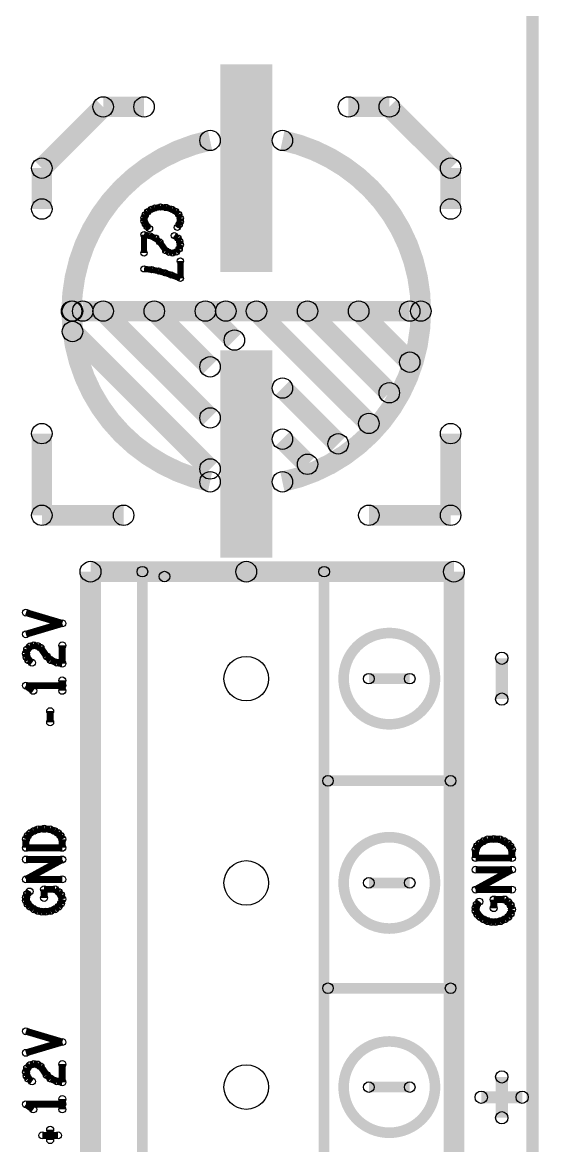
# Model space of a CAD drawing. Extents: x -18 to 115, y -16 to 67.
# Drawn here: x 72.53 to 85.15, y 21.57 to 49.07 of the extents above; entities that cross this region are included whole.
import ezdxf

# ---------------------------------------------------------------- set-up
doc = ezdxf.new("R2010")
doc.units = 0
doc.layers.get('0').update_dxf_attribs({"linetype": 'CONTINUOUS'})
for name, color, linetype in [('BOARD_ART', 7, 'CONTINUOUS'), ('IVSTD1-2-1-2_DRL', 4, 'CONTINUOUS'), ('PASTETOP_ART', 5, 'CONTINUOUS'), ('SILK_TOP_ART', 14, 'CONTINUOUS')]:
    doc.layers.add(name, color=color, linetype=linetype)

# ---------------------------------------------------------------- blocks, each defined once
blk = doc.blocks.new('RECTANGLE_44')
blk.add_solid([(0.635, 2.54), (0.635, -2.54), (-0.635, 2.54), (-0.635, -2.54)])
blk = doc.blocks.new('ROUND_48')
blk.add_circle((0, 0), 0.15)
blk = doc.blocks.new('ROUND_53')
blk.add_circle((0, 0), 0.25)
blk = doc.blocks.new('ROUND_27')
blk.add_circle((0, 0), 0.085)
blk = doc.blocks.new('ROUND_54')
blk.add_circle((0, 0), 0.13)
blk = doc.blocks.new('ROUND_51')
blk.add_circle((0, 0), 0.0762)
blk = doc.blocks.new('ROUND_28')
blk.add_circle((0, 0), 0.254)
blk = doc.blocks.new('ROUND_69')
blk.add_circle((0, 0), 0.546)

msp = doc.modelspace()

# ---------------------------------------------------------------- linework, layer by layer
at = {"layer": 'BOARD_ART', "const_width": 0.3}
msp.add_lwpolyline([(85, 2), (85, 52.5)], dxfattribs=at)
at = {"layer": 'SILK_TOP_ART'}
for points, const_width in [([(73, 45.5), (74.5, 47)], 0.5), ([(74.5, 47), (75.5, 47)], 0.5), ([(81.5, 47), (80.5, 47)], 0.5), ([(83, 45.5), (81.5, 47)], 0.5), ([(73, 44.5), (73, 45.5)], 0.5), ([(83, 44.5), (83, 45.5)], 0.5), ([(75.6778, 44.4942), (75.5889, 44.4307)], 0.1524), ([(75.7667, 44.5259), (75.6778, 44.4942)], 0.1524), ([(75.9, 44.5471), (75.7667, 44.5259)], 0.1524), ([(76.0334, 44.5365), (75.9, 44.5471)], 0.1524), ([(76.1816, 44.4942), (76.0334, 44.5365)], 0.1524), ([(76.2705, 44.4412), (76.1816, 44.4942)], 0.1524), ([(75.5296, 44.3566), (75.5, 44.2825)], 0.1524), ([(75.5, 44.2825), (75.5, 44.2084)], 0.1524), ([(75.5, 44.2084), (75.5296, 44.1343)], 0.1524), ([(75.5889, 44.4307), (75.5296, 44.3566)], 0.1524), ([(76.3445, 44.3672), (76.2705, 44.4412)], 0.1524), ([(76.389, 44.2719), (76.3445, 44.3672)], 0.1524), ([(76.389, 44.1872), (76.389, 44.2719)], 0.1524), ([(75.5296, 44.1343), (75.5741, 44.0708)], 0.1524), ([(75.5741, 44.0708), (75.6333, 44.0179)], 0.1524), ([(76.3149, 44.0497), (76.3594, 44.1132)], 0.1524), ([(76.3594, 44.1132), (76.389, 44.1872)], 0.1524), ([(75.6333, 43.8486), (75.5, 43.8698)], 0.1524), ([(75.5, 43.8698), (75.5, 43.4252)], 0.1524), ([(75.7815, 43.7851), (75.6333, 43.8486)], 0.1524), ([(75.8852, 43.6898), (75.7815, 43.7851)], 0.1524), ([(76.0334, 43.4782), (75.8852, 43.6898)], 0.1524), ([(76.2408, 43.8486), (76.3297, 43.7851)], 0.1524), ([(76.3297, 43.7851), (76.3742, 43.711)], 0.1524), ([(76.3742, 43.711), (76.389, 43.6263)], 0.1524), ([(76.1075, 43.4358), (76.0334, 43.4782)], 0.1524), ([(76.1964, 43.4252), (76.1075, 43.4358)], 0.1524), ([(76.2853, 43.4464), (76.1964, 43.4252)], 0.1524), ([(76.3594, 43.5205), (76.2853, 43.4464)], 0.1524), ([(76.389, 43.6263), (76.3594, 43.5205)], 0.1524), ([(76.389, 42.8008), (76.389, 43.2242)], 0.1524), ([(75.5, 43.0337), (75.6926, 43.0125)], 0.1524), ([(75.6926, 43.0125), (75.8556, 42.9807)], 0.1524), ([(75.8556, 42.9807), (76.0038, 42.9384)], 0.1524), ([(76.0038, 42.9384), (76.1667, 42.8855)], 0.1524), ([(76.1667, 42.8855), (76.389, 42.8008)], 0.1524), ([(73.75, 42), (73.75, 41.5)], 0.5), ([(82, 42), (74, 42)], 0.5), ([(74.5, 42), (77.1151, 39.3849)], 0.5), ([(75.75, 42), (77.1151, 40.6349)], 0.5), ([(77.5, 42), (77, 42)], 0.5), ([(77, 42), (77.7101, 41.2899)], 0.5), ([(78.25, 42), (81, 39.25)], 0.5), ([(79.5, 42), (81.5, 40)], 0.5), ([(80.75, 42), (82, 40.75)], 0.5), ([(73.75, 41.5), (77.1151, 38.1349)], 0.5), ([(78.8849, 40.1151), (80.25, 38.75)], 0.5), ([(73, 39), (73, 37)], 0.5), ([(78.8849, 38.8651), (79.5, 38.25)], 0.5), ([(83, 39), (83, 37)], 0.5), ([(73, 37), (75, 37)], 0.5), ([(83, 37), (81, 37)], 0.5), ([(78, 35.62), (74.19, 35.62)], 0.508), ([(74.19, 35.62), (74.19, 20.38)], 0.508), ([(75.46, 35.62), (75.46, 20.38)], 0.2601), ([(76, 35.5001), (79.905, 35.62)], 0.2601), ([(83.08, 35.62), (78, 35.62)], 0.508), ([(79.905, 35.62), (79.905, 20.38)], 0.2601), ([(83.08, 20.38), (83.08, 35.62)], 0.508), ([(73.5, 34.3535), (72.611, 34.6181)], 0.17), ([(72.611, 34.0889), (73.5, 34.3535)], 0.17), ([(72.6406, 33.7185), (72.7147, 33.7926)], 0.17), ([(72.7147, 33.7926), (72.8036, 33.8138)], 0.17), ([(72.8036, 33.8138), (72.8925, 33.8032)], 0.17), ([(72.8925, 33.8032), (72.9666, 33.7608)], 0.17), ([(72.9666, 33.7608), (73.1148, 33.5492)], 0.17), ([(73.5, 33.3692), (73.5, 33.8138)], 0.17), ([(72.611, 33.6127), (72.6406, 33.7185)], 0.17), ([(72.6258, 33.528), (72.611, 33.6127)], 0.17), ([(72.6703, 33.4539), (72.6258, 33.528)], 0.17), ([(73.1148, 33.5492), (73.2185, 33.4539)], 0.17), ([(84.25, 33.5), (84.25, 32.5)], 0.3), ([(72.7592, 33.3904), (72.6703, 33.4539)], 0.17), ([(73.2185, 33.4539), (73.3667, 33.3904)], 0.17), ([(73.3667, 33.3904), (73.5, 33.3692)], 0.17), ([(73.5, 32.7025), (73.5, 32.9565)], 0.17), ([(82, 33), (81, 33)], 0.2601), ([(73.5, 32.8295), (72.611, 32.8295)], 0.17), ([(72.611, 32.8295), (72.7888, 32.7025)], 0.17), ([(73.2037, 31.9299), (73.2037, 32.2051)], 0.17), ([(83, 30.4999), (80, 30.4999)], 0.2601), ([(72.611, 29.0703), (72.6555, 29.155)], 0.17), ([(72.611, 28.8587), (72.611, 29.0703)], 0.17), ([(72.6555, 29.155), (72.7147, 29.2185)], 0.17), ([(72.7147, 29.2185), (72.8036, 29.2714)], 0.17), ([(72.8036, 29.2714), (72.9074, 29.3138)], 0.17), ([(72.9074, 29.3138), (73.0555, 29.3243)], 0.17), ([(73.0555, 29.3243), (73.2037, 29.3138)], 0.17), ([(73.2037, 29.3138), (73.3074, 29.2714)], 0.17), ([(73.3074, 29.2714), (73.3963, 29.2185)], 0.17), ([(73.3963, 29.2185), (73.4556, 29.155)], 0.17), ([(73.4556, 29.155), (73.5, 29.0703)], 0.17), ([(73.5, 29.0703), (73.5, 28.8587)], 0.17), ([(83.8036, 29.0214), (83.9074, 29.0638)], 0.17), ([(83.9074, 29.0638), (84.0555, 29.0743)], 0.17), ([(84.0555, 29.0743), (84.2037, 29.0638)], 0.17), ([(84.2037, 29.0638), (84.3074, 29.0214)], 0.17), ([(73.5, 28.8587), (72.611, 28.8587)], 0.17), ([(83.611, 28.8203), (83.6555, 28.905)], 0.17), ([(83.611, 28.6087), (83.611, 28.8203)], 0.17), ([(83.6555, 28.905), (83.7147, 28.9685)], 0.17), ([(83.7147, 28.9685), (83.8036, 29.0214)], 0.17), ([(84.3074, 29.0214), (84.3963, 28.9685)], 0.17), ([(84.3963, 28.9685), (84.4556, 28.905)], 0.17), ([(84.4556, 28.905), (84.5, 28.8203)], 0.17), ([(84.5, 28.8203), (84.5, 28.6087)], 0.17), ([(72.611, 28.0861), (73.5, 28.5729)], 0.17), ([(73.5, 28.5729), (72.611, 28.5729)], 0.17), ([(84.5, 28.6087), (83.611, 28.6087)], 0.17), ([(83.611, 27.8361), (84.5, 28.3229)], 0.17), ([(84.5, 28.3229), (83.611, 28.3229)], 0.17), ([(73.5, 28.0861), (72.611, 28.0861)], 0.17), ([(82, 28), (81, 28)], 0.2601), ([(72.611, 27.6416), (72.6406, 27.7262)], 0.17), ([(72.6406, 27.7262), (72.6999, 27.7898)], 0.17), ([(73.0555, 27.631), (73.0555, 27.8427)], 0.17), ([(73.0555, 27.8427), (73.3222, 27.8427)], 0.17), ([(73.3222, 27.8427), (73.4111, 27.7792)], 0.17), ([(73.4111, 27.7792), (73.4704, 27.7051)], 0.17), ([(73.4704, 27.7051), (73.5, 27.5993)], 0.17), ([(84.5, 27.8361), (83.611, 27.8361)], 0.17), ([(72.611, 27.5675), (72.611, 27.6416)], 0.17), ([(72.6555, 27.4828), (72.611, 27.5675)], 0.17), ([(72.7147, 27.4193), (72.6555, 27.4828)], 0.17), ([(72.8036, 27.3558), (72.7147, 27.4193)], 0.17), ([(73.4111, 27.4193), (73.3222, 27.3558)], 0.17), ([(73.4704, 27.4934), (73.4111, 27.4193)], 0.17), ([(73.5, 27.5993), (73.4704, 27.4934)], 0.17), ([(83.611, 27.3916), (83.6406, 27.4762)], 0.17), ([(83.6406, 27.4762), (83.6999, 27.5398)], 0.17), ([(84.0555, 27.381), (84.0555, 27.5927)], 0.17), ([(84.0555, 27.5927), (84.3222, 27.5927)], 0.17), ([(84.3222, 27.5927), (84.4111, 27.5292)], 0.17), ([(84.4111, 27.5292), (84.4704, 27.4551)], 0.17), ([(84.4704, 27.4551), (84.5, 27.3493)], 0.17), ([(72.9074, 27.3135), (72.8036, 27.3558)], 0.17), ([(72.9962, 27.2923), (72.9074, 27.3135)], 0.17), ([(73.1, 27.2923), (72.9962, 27.2923)], 0.17), ([(73.2185, 27.3135), (73.1, 27.2923)], 0.17), ([(73.3222, 27.3558), (73.2185, 27.3135)], 0.17), ([(83.611, 27.3175), (83.611, 27.3916)], 0.17), ([(83.6555, 27.2328), (83.611, 27.3175)], 0.17), ([(83.7147, 27.1693), (83.6555, 27.2328)], 0.17), ([(83.8036, 27.1058), (83.7147, 27.1693)], 0.17), ([(84.4111, 27.1693), (84.3222, 27.1058)], 0.17), ([(84.4704, 27.2434), (84.4111, 27.1693)], 0.17), ([(84.5, 27.3493), (84.4704, 27.2434)], 0.17), ([(83.9074, 27.0635), (83.8036, 27.1058)], 0.17), ([(83.9962, 27.0423), (83.9074, 27.0635)], 0.17), ([(84.1, 27.0423), (83.9962, 27.0423)], 0.17), ([(84.2185, 27.0635), (84.1, 27.0423)], 0.17), ([(84.3222, 27.1058), (84.2185, 27.0635)], 0.17), ([(83, 25.4199), (80, 25.4199)], 0.2601), ([(73.5, 24.1035), (72.611, 24.3681)], 0.17), ([(72.611, 23.8389), (73.5, 24.1035)], 0.17), ([(72.7147, 23.5426), (72.8036, 23.5638)], 0.17), ([(72.8036, 23.5638), (72.8925, 23.5532)], 0.17), ([(73.5, 23.1192), (73.5, 23.5638)], 0.17), ([(72.611, 23.3627), (72.6406, 23.4685)], 0.17), ([(72.6258, 23.278), (72.611, 23.3627)], 0.17), ([(72.6406, 23.4685), (72.7147, 23.5426)], 0.17), ([(72.8925, 23.5532), (72.9666, 23.5108)], 0.17), ([(72.9666, 23.5108), (73.1148, 23.2992)], 0.17), ([(73.1148, 23.2992), (73.2185, 23.2039)], 0.17), ([(84.25, 23.25), (84.25, 22.25)], 0.3), ([(72.6703, 23.2039), (72.6258, 23.278)], 0.17), ([(72.7592, 23.1404), (72.6703, 23.2039)], 0.17), ([(73.2185, 23.2039), (73.3667, 23.1404)], 0.17), ([(73.3667, 23.1404), (73.5, 23.1192)], 0.17), ([(82, 23), (81, 23)], 0.2601), ([(84.75, 22.75), (83.75, 22.75)], 0.3), ([(73.5, 22.5795), (72.611, 22.5795)], 0.17), ([(72.611, 22.5795), (72.7888, 22.4525)], 0.17), ([(73.5, 22.4525), (73.5, 22.7065)], 0.17), ([(73.2037, 21.7011), (73.2037, 21.9551)], 0.17), ([(73.011, 21.8175), (73.3963, 21.8175)], 0.17)]:
    msp.add_lwpolyline(points, dxfattribs=dict(at, const_width=const_width))
at = {"layer": 'SILK_TOP_ART', "const_width": 0.5}
for points in [[(77.1151, 46.1793, 0.3543439), (73.728, 42)], [(82.272, 42, 0.3543439), (78.8849, 46.1793)], [(73.728, 42, 0.3543439), (77.1151, 37.8207)], [(78.8849, 37.8207, 0.3543439), (82.272, 42)]]:
    msp.add_lwpolyline(points, format="xyb", dxfattribs=at)
at = {"layer": 'SILK_TOP_ART', "const_width": 0.2601}
for points in [[(80.3821, 33, 1), (82.6181, 33, 1)], [(80.3821, 28, 1), (82.6181, 28, 1)], [(80.3821, 23, 1), (82.6181, 23, 1)]]:
    msp.add_lwpolyline(points, format="xyb", close=True, dxfattribs=at)

# ---------------------------------------------------------------- block references
at = {"layer": 'IVSTD1-2-1-2_DRL'}
for p in [(78, 33), (78, 28), (78, 23)]:
    msp.add_blockref('ROUND_69', p, dxfattribs=at)
at = {"layer": 'PASTETOP_ART'}
for p in [(78, 45.5), (78, 38.5)]:
    msp.add_blockref('RECTANGLE_44', p, dxfattribs=at)
at = {"layer": 'SILK_TOP_ART'}
for name, p in [('ROUND_53', (74.5, 47)), ('ROUND_53', (75.5, 47)), ('ROUND_53', (80.5, 47)), ('ROUND_53', (81.5, 47)), ('ROUND_53', (77.1151, 46.1793)), ('ROUND_53', (78.8849, 46.1793)), ('ROUND_53', (73, 45.5)), ('ROUND_53', (83, 45.5)), ('ROUND_53', (73, 44.5)), ('ROUND_51', (75.6778, 44.4942)), ('ROUND_51', (75.7667, 44.5259)), ('ROUND_51', (75.9, 44.5471)), ('ROUND_51', (76.0334, 44.5365)), ('ROUND_51', (76.1816, 44.4942)), ('ROUND_53', (83, 44.5)), ('ROUND_51', (75.5, 44.2825)), ('ROUND_51', (75.5, 44.2084)), ('ROUND_51', (75.5296, 44.3566)), ('ROUND_51', (75.5889, 44.4307)), ('ROUND_51', (76.2705, 44.4412)), ('ROUND_51', (76.3445, 44.3672)), ('ROUND_51', (76.389, 44.2719)), ('ROUND_51', (75.5296, 44.1343)), ('ROUND_51', (75.5741, 44.0708)), ('ROUND_51', (75.6333, 44.0179)), ('ROUND_51', (76.3149, 44.0497)), ('ROUND_51', (76.3594, 44.1132)), ('ROUND_51', (76.389, 44.1872)), ('ROUND_51', (75.5, 43.8698)), ('ROUND_51', (75.6333, 43.8486)), ('ROUND_51', (75.7815, 43.7851)), ('ROUND_51', (75.8852, 43.6898)), ('ROUND_51', (76.2408, 43.8486)), ('ROUND_51', (76.3297, 43.7851)), ('ROUND_51', (76.3742, 43.711)), ('ROUND_51', (75.5, 43.4252)), ('ROUND_51', (76.0334, 43.4782)), ('ROUND_51', (76.1075, 43.4358)), ('ROUND_51', (76.1964, 43.4252)), ('ROUND_51', (76.2853, 43.4464)), ('ROUND_51', (76.3594, 43.5205)), ('ROUND_51', (76.389, 43.6263)), ('ROUND_51', (76.389, 43.2242)), ('ROUND_51', (75.5, 43.0337)), ('ROUND_51', (75.6926, 43.0125)), ('ROUND_51', (75.8556, 42.9807)), ('ROUND_51', (76.0038, 42.9384)), ('ROUND_51', (76.1667, 42.8855)), ('ROUND_51', (76.389, 42.8008)), ('ROUND_53', (73.728, 42)), ('ROUND_53', (73.728, 42)), ('ROUND_53', (73.75, 42)), ('ROUND_53', (74, 42)), ('ROUND_53', (74.5, 42)), ('ROUND_53', (75.75, 42)), ('ROUND_53', (77, 42)), ('ROUND_53', (77.5, 42)), ('ROUND_53', (78.25, 42)), ('ROUND_53', (79.5, 42)), ('ROUND_53', (80.75, 42)), ('ROUND_53', (82, 42)), ('ROUND_53', (82.272, 42)), ('ROUND_53', (82.272, 42)), ('ROUND_53', (73.75, 41.5)), ('ROUND_53', (77.7101, 41.2899)), ('ROUND_53', (82, 40.75)), ('ROUND_53', (77.1151, 40.6349)), ('ROUND_53', (78.8849, 40.1151)), ('ROUND_53', (81.5, 40)), ('ROUND_53', (77.1151, 39.3849)), ('ROUND_53', (81, 39.25)), ('ROUND_53', (73, 39)), ('ROUND_53', (78.8849, 38.8651)), ('ROUND_53', (83, 39)), ('ROUND_53', (80.25, 38.75)), ('ROUND_53', (79.5, 38.25)), ('ROUND_53', (77.1151, 38.1349)), ('ROUND_53', (77.1151, 37.8207)), ('ROUND_53', (78.8849, 37.8207)), ('ROUND_53', (73, 37)), ('ROUND_53', (75, 37)), ('ROUND_53', (81, 37)), ('ROUND_53', (83, 37)), ('ROUND_28', (74.19, 35.62)), ('ROUND_54', (75.46, 35.62)), ('ROUND_28', (78, 35.62)), ('ROUND_28', (78, 35.62)), ('ROUND_54', (79.905, 35.62)), ('ROUND_28', (83.08, 35.62)), ('ROUND_54', (76, 35.5001)), ('ROUND_27', (72.611, 34.6181)), ('ROUND_27', (73.5, 34.3535)), ('ROUND_27', (72.611, 34.0889)), ('ROUND_27', (72.7147, 33.7926)), ('ROUND_27', (72.8036, 33.8138)), ('ROUND_27', (72.8925, 33.8032)), ('ROUND_27', (72.9666, 33.7608)), ('ROUND_27', (73.5, 33.8138)), ('ROUND_27', (72.611, 33.6127)), ('ROUND_27', (72.6258, 33.528)), ('ROUND_27', (72.6406, 33.7185)), ('ROUND_27', (73.1148, 33.5492)), ('ROUND_48', (84.25, 33.5)), ('ROUND_27', (72.6703, 33.4539)), ('ROUND_27', (72.7592, 33.3904)), ('ROUND_27', (73.2185, 33.4539)), ('ROUND_27', (73.3667, 33.3904)), ('ROUND_27', (73.5, 33.3692)), ('ROUND_27', (73.5, 32.9565)), ('ROUND_54', (81, 33)), ('ROUND_54', (82, 33)), ('ROUND_27', (72.611, 32.8295)), ('ROUND_27', (72.7888, 32.7025)), ('ROUND_27', (73.5, 32.8295)), ('ROUND_27', (73.5, 32.7025)), ('ROUND_48', (84.25, 32.5)), ('ROUND_27', (73.2037, 32.2051)), ('ROUND_27', (73.2037, 31.9299)), ('ROUND_54', (80, 30.4999)), ('ROUND_54', (83, 30.4999)), ('ROUND_27', (72.611, 29.0703)), ('ROUND_27', (72.6555, 29.155)), ('ROUND_27', (72.7147, 29.2185)), ('ROUND_27', (72.8036, 29.2714)), ('ROUND_27', (72.9074, 29.3138)), ('ROUND_27', (73.0555, 29.3243)), ('ROUND_27', (73.2037, 29.3138)), ('ROUND_27', (73.3074, 29.2714)), ('ROUND_27', (73.3963, 29.2185)), ('ROUND_27', (73.4556, 29.155)), ('ROUND_27', (73.5, 29.0703)), ('ROUND_27', (83.9074, 29.0638)), ('ROUND_27', (84.0555, 29.0743)), ('ROUND_27', (84.2037, 29.0638)), ('ROUND_27', (72.611, 28.8587)), ('ROUND_27', (73.5, 28.8587)), ('ROUND_27', (73.5, 28.8587)), ('ROUND_27', (83.611, 28.8203)), ('ROUND_27', (83.6555, 28.905)), ('ROUND_27', (83.7147, 28.9685)), ('ROUND_27', (83.8036, 29.0214)), ('ROUND_27', (84.3074, 29.0214)), ('ROUND_27', (84.3963, 28.9685)), ('ROUND_27', (84.4556, 28.905)), ('ROUND_27', (84.5, 28.8203)), ('ROUND_27', (72.611, 28.5729)), ('ROUND_27', (73.5, 28.5729)), ('ROUND_27', (83.611, 28.6087)), ('ROUND_27', (84.5, 28.6087)), ('ROUND_27', (84.5, 28.6087)), ('ROUND_27', (83.611, 28.3229)), ('ROUND_27', (84.5, 28.3229)), ('ROUND_27', (72.611, 28.0861)), ('ROUND_27', (73.5, 28.0861)), ('ROUND_54', (81, 28)), ('ROUND_54', (82, 28)), ('ROUND_27', (72.6406, 27.7262)), ('ROUND_27', (72.6999, 27.7898)), ('ROUND_27', (73.0555, 27.8427)), ('ROUND_27', (73.3222, 27.8427)), ('ROUND_27', (73.4111, 27.7792)), ('ROUND_27', (73.4704, 27.7051)), ('ROUND_27', (83.611, 27.8361)), ('ROUND_27', (84.5, 27.8361)), ('ROUND_27', (72.611, 27.6416)), ('ROUND_27', (72.611, 27.5675)), ('ROUND_27', (72.6555, 27.4828)), ('ROUND_27', (72.7147, 27.4193)), ('ROUND_27', (73.0555, 27.631)), ('ROUND_27', (73.4111, 27.4193)), ('ROUND_27', (73.4704, 27.4934)), ('ROUND_27', (73.5, 27.5993)), ('ROUND_27', (83.6406, 27.4762)), ('ROUND_27', (83.6999, 27.5398)), ('ROUND_27', (84.0555, 27.5927)), ('ROUND_27', (84.3222, 27.5927)), ('ROUND_27', (84.4111, 27.5292)), ('ROUND_27', (84.4704, 27.4551)), ('ROUND_27', (72.8036, 27.3558)), ('ROUND_27', (72.9074, 27.3135)), ('ROUND_27', (72.9962, 27.2923)), ('ROUND_27', (73.1, 27.2923)), ('ROUND_27', (73.2185, 27.3135)), ('ROUND_27', (73.3222, 27.3558)), ('ROUND_27', (83.611, 27.3916)), ('ROUND_27', (83.611, 27.3175)), ('ROUND_27', (83.6555, 27.2328)), ('ROUND_27', (83.7147, 27.1693)), ('ROUND_27', (84.0555, 27.381)), ('ROUND_27', (84.4111, 27.1693)), ('ROUND_27', (84.4704, 27.2434)), ('ROUND_27', (84.5, 27.3493)), ('ROUND_27', (83.8036, 27.1058)), ('ROUND_27', (83.9074, 27.0635)), ('ROUND_27', (83.9962, 27.0423)), ('ROUND_27', (84.1, 27.0423)), ('ROUND_27', (84.2185, 27.0635)), ('ROUND_27', (84.3222, 27.1058)), ('ROUND_54', (80, 25.4199)), ('ROUND_54', (83, 25.4199)), ('ROUND_27', (72.611, 24.3681)), ('ROUND_27', (72.611, 23.8389)), ('ROUND_27', (73.5, 24.1035)), ('ROUND_27', (72.8036, 23.5638)), ('ROUND_27', (73.5, 23.5638)), ('ROUND_27', (72.611, 23.3627)), ('ROUND_27', (72.6406, 23.4685)), ('ROUND_27', (72.7147, 23.5426)), ('ROUND_27', (72.8925, 23.5532)), ('ROUND_27', (72.9666, 23.5108)), ('ROUND_27', (73.1148, 23.2992)), ('ROUND_48', (84.25, 23.25)), ('ROUND_27', (72.6258, 23.278)), ('ROUND_27', (72.6703, 23.2039)), ('ROUND_27', (72.7592, 23.1404)), ('ROUND_27', (73.2185, 23.2039)), ('ROUND_27', (73.3667, 23.1404)), ('ROUND_27', (73.5, 23.1192)), ('ROUND_54', (81, 23)), ('ROUND_54', (82, 23)), ('ROUND_48', (83.75, 22.75)), ('ROUND_48', (84.75, 22.75)), ('ROUND_27', (72.611, 22.5795)), ('ROUND_27', (73.5, 22.7065)), ('ROUND_27', (73.5, 22.5795)), ('ROUND_27', (72.7888, 22.4525)), ('ROUND_27', (73.5, 22.4525)), ('ROUND_48', (84.25, 22.25)), ('ROUND_27', (73.2037, 21.9551)), ('ROUND_27', (73.011, 21.8175)), ('ROUND_27', (73.2037, 21.7011)), ('ROUND_27', (73.3963, 21.8175))]:
    msp.add_blockref(name, p, dxfattribs=at)

doc.saveas('drawing.dxf')
